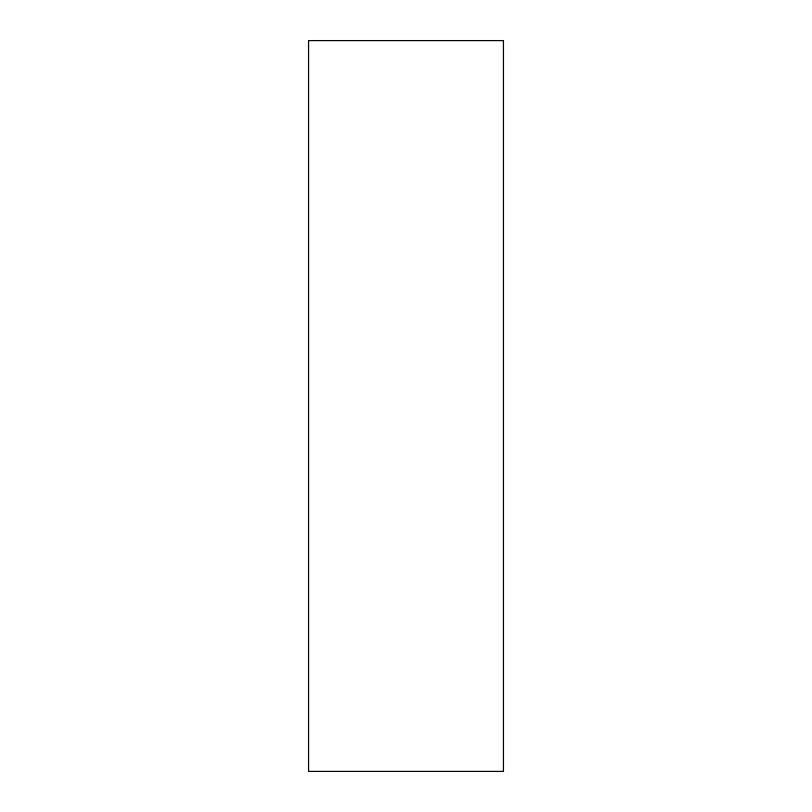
<?xml version="1.0" encoding="UTF-8"?>
<svg xmlns="http://www.w3.org/2000/svg" width="812" height="812" viewBox="0 0 812 812"><rect width="100%" height="100%" fill="white"/><g stroke="black" fill="none" stroke-linecap="round" stroke-linejoin="round"><path stroke-width="1.22" d="M503.44 40.6L308.56 40.6L308.56 771.4L503.44 771.4L503.44 40.6"/></g></svg>
